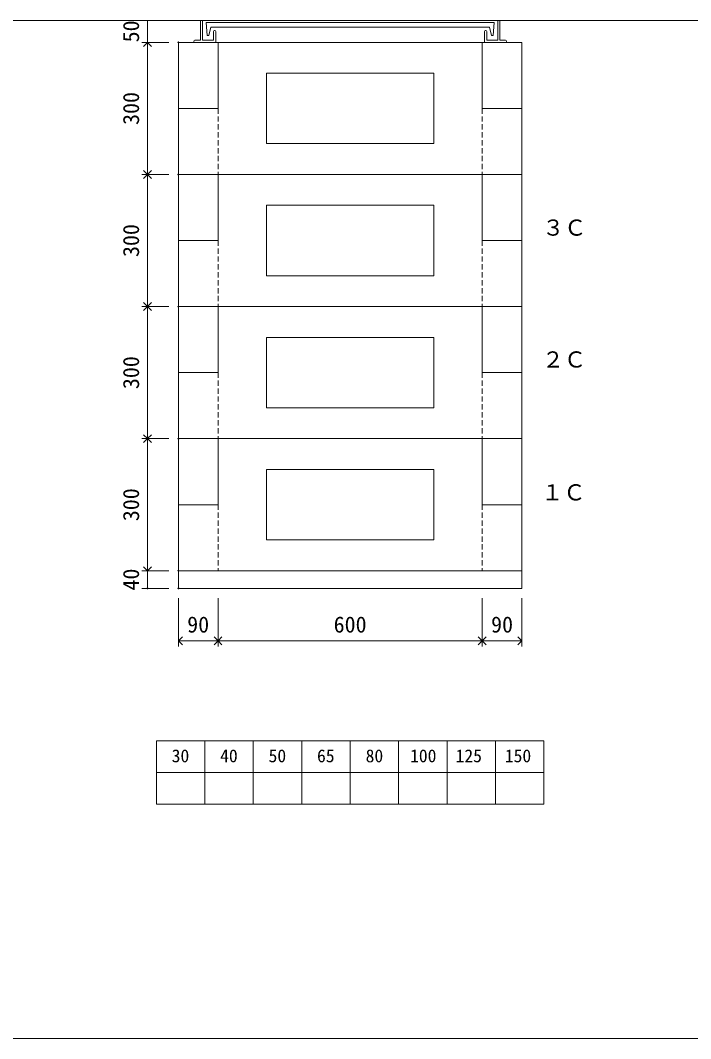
# Model space of a CAD drawing. Units: millimetres, scale not verified. Extents: x -4890 to 18490, y -2289 to 2289.
# Drawn here: x 1846 to 3368, y -1986 to 327 of the extents above; entities that cross this region are included whole.
import ezdxf
from ezdxf.enums import TextEntityAlignment as Align

# ---------------------------------------------------------------- set-up
doc = ezdxf.new("R2010")
doc.units = ezdxf.units.MM
doc.header["$LTSCALE"] = 10
doc.header["$PDMODE"] = 32
doc.header["$PDSIZE"] = 2
for name, pattern in [('DASHED1', [1.8, 1.2, -0.6]), ('USER2', [50.8, 31.75, -6.35, 6.35, -6.35]), ('USER5', [3.185, 0.01, -3.175])]:
    doc.linetypes.add(name, pattern=pattern)
for name, color, linetype, lineweight in [('0-1_Defpoints', 7, 'USER2', 5), ('0-2_waku', 7, 'Continuous', 18), ('0-3_gaikei', 7, 'Continuous', 18), ('0-4_kakure', 7, 'USER5', 18), ('0-5_sunpou', 7, 'Continuous', 5), ('0-8_uchigawa', 6, 'Continuous', 18), ('0-A_futa', 3, 'Continuous', 18), ('0-B_GL', 4, 'Continuous', 18), ('0-D_文字１', 7, 'Continuous', 18)]:
    doc.layers.add(name, color=color, linetype=linetype, lineweight=lineweight)
doc.styles.add('ＭＳ ゴシック', font='')
doc.styles.get('ＭＳ ゴシック').set_extended_font_data('MS Gothic')

# ---------------------------------------------------------------- blocks, each defined once
blk = doc.blocks.new('_Open90')
at = {"layer": '0-5_sunpou'}
blk.add_line((0, 0), (-1, 0), dxfattribs=at)
blk.add_lwpolyline([(-0.5, 0.5), (0, 0), (-0.5, -0.5)], dxfattribs=at)
blk = doc.blocks.new('D75')
at = {"layer": '0-1_Defpoints'}
for p in [(3652.32, 2492.03), (3582.02, 2192.03), (3652.32, 2192.03)]:
    blk.add_point(p, dxfattribs=at)
at = {"layer": '0-5_sunpou'}
for p, q in [((3630.32, 2492.03), (3569.02, 2492.03)), ((3582.02, 2474.03), (3582.02, 2210.03)), ((3630.32, 2192.03), (3569.02, 2192.03))]:
    blk.add_line(p, q, dxfattribs=at)
at = {"layer": '0-5_sunpou', "xscale": 18, "yscale": 18}
for p, rotation in [((3582.02, 2492.03), 90), ((3582.02, 2192.03), 270)]:
    blk.add_blockref('_Open90', p, dxfattribs=dict(at, rotation=rotation))
at = {"layer": '0-5_sunpou', "style": 'ＭＳ ゴシック'}
blk.add_text('300', height=36.66, rotation=90, dxfattribs=at).set_placement((3574.02, 2304.53), align=Align.BOTTOM_LEFT)
blk = doc.blocks.new('D76')
at = {"layer": '0-1_Defpoints'}
for p in [(3652.32, 1592.03), (3582.02, 1292.03), (3652.32, 1292.03)]:
    blk.add_point(p, dxfattribs=at)
at = {"layer": '0-5_sunpou'}
for p, q in [((3630.32, 1592.03), (3569.02, 1592.03)), ((3582.02, 1574.03), (3582.02, 1310.03)), ((3630.32, 1292.03), (3569.02, 1292.03))]:
    blk.add_line(p, q, dxfattribs=at)
at = {"layer": '0-5_sunpou', "xscale": 18, "yscale": 18}
for p, rotation in [((3582.02, 1592.03), 90), ((3582.02, 1292.03), 270)]:
    blk.add_blockref('_Open90', p, dxfattribs=dict(at, rotation=rotation))
at = {"layer": '0-5_sunpou', "style": 'ＭＳ ゴシック'}
blk.add_text('300', height=36.66, rotation=90, dxfattribs=at).set_placement((3574.02, 1404.53), align=Align.BOTTOM_LEFT)
blk = doc.blocks.new('D73')
at = {"layer": '0-1_Defpoints'}
for p in [(3652.32, 2192.03), (3582.02, 1892.03), (3652.32, 1892.03)]:
    blk.add_point(p, dxfattribs=at)
at = {"layer": '0-5_sunpou'}
for p, q in [((3630.32, 2192.03), (3569.02, 2192.03)), ((3582.02, 2174.03), (3582.02, 1910.03)), ((3630.32, 1892.03), (3569.02, 1892.03))]:
    blk.add_line(p, q, dxfattribs=at)
at = {"layer": '0-5_sunpou', "xscale": 18, "yscale": 18}
for p, rotation in [((3582.02, 2192.03), 90), ((3582.02, 1892.03), 270)]:
    blk.add_blockref('_Open90', p, dxfattribs=dict(at, rotation=rotation))
at = {"layer": '0-5_sunpou', "style": 'ＭＳ ゴシック'}
blk.add_text('300', height=36.66, rotation=90, dxfattribs=at).set_placement((3574.02, 2004.53), align=Align.BOTTOM_LEFT)
blk = doc.blocks.new('D66')
at = {"layer": '0-1_Defpoints'}
for p in [(3652.32, 1892.03), (3582.02, 1592.03), (3652.32, 1592.03)]:
    blk.add_point(p, dxfattribs=at)
at = {"layer": '0-5_sunpou'}
for p, q in [((3630.32, 1892.03), (3569.02, 1892.03)), ((3582.02, 1874.03), (3582.02, 1610.03)), ((3630.32, 1592.03), (3569.02, 1592.03))]:
    blk.add_line(p, q, dxfattribs=at)
at = {"layer": '0-5_sunpou', "xscale": 18, "yscale": 18}
for p, rotation in [((3582.02, 1892.03), 90), ((3582.02, 1592.03), 270)]:
    blk.add_blockref('_Open90', p, dxfattribs=dict(at, rotation=rotation))
at = {"layer": '0-5_sunpou', "style": 'ＭＳ ゴシック'}
blk.add_text('300', height=36.66, rotation=90, dxfattribs=at).set_placement((3574.02, 1704.53), align=Align.BOTTOM_LEFT)
blk = doc.blocks.new('D70')
at = {"layer": '0-1_Defpoints'}
for p in [(3652.32, 1292.03), (3582.02, 1252.03), (3652.32, 1252.03)]:
    blk.add_point(p, dxfattribs=at)
at = {"layer": '0-5_sunpou'}
for p, q in [((3630.32, 1292.03), (3569.02, 1292.03)), ((3582.02, 1292.03), (3582.02, 1252.03)), ((3630.32, 1252.03), (3569.02, 1252.03))]:
    blk.add_line(p, q, dxfattribs=at)
at = {"layer": '0-5_sunpou', "style": 'ＭＳ ゴシック'}
blk.add_text('40', height=36.66, rotation=90, dxfattribs=at).set_placement((3574.02, 1247.03), align=Align.BOTTOM_LEFT)

msp = doc.modelspace()

# ---------------------------------------------------------------- linework, layer by layer
at = {"layer": '0-2_waku'}
for p, q in [((2154.9, -1309.47), (2154.9, -1453.47)), ((2154.9, -1309.47), (2154.9, -1453.47)), ((2154.9, -1309.47), (2154.9, -1453.47)), ((2154.9, -1309.47), (2154.9, -1453.47)), ((2154.9, -1309.47), (3034.9, -1309.47)), ((2264.9, -1309.47), (2264.9, -1453.47)), ((2374.9, -1309.47), (2374.9, -1453.47)), ((2374.9, -1309.47), (2374.9, -1453.47)), ((2484.9, -1309.47), (2484.9, -1453.47)), ((2594.9, -1309.47), (2594.9, -1453.47)), ((2704.9, -1309.47), (2704.9, -1453.47)), ((2814.9, -1309.47), (2814.9, -1453.47)), ((2924.9, -1309.47), (2924.9, -1453.47)), ((3034.9, -1309.47), (3034.9, -1453.47)), ((2154.9, -1381.47), (3034.9, -1381.47)), ((2154.9, -1453.47), (3034.9, -1453.47)), ((-1230.1, -1986.14), (4889.9, -1986.14)), ((-1230.1, -1986.14), (4889.9, -1986.14)), ((-1230.1, -1986.14), (4889.9, -1986.14))]:
    msp.add_line(p, q, dxfattribs=at)
at = {"layer": '0-3_gaikei'}
for p, q in [((2984.9, 276.53), (2204.9, 276.53)), ((2204.9, 126.53), (2204.9, 276.53)), ((2294.9, 276.53), (2294.9, 126.53)), ((2894.9, 126.53), (2894.9, 276.53)), ((2984.9, 126.53), (2984.9, 276.53)), ((2204.9, -23.47), (2204.9, 126.53)), ((2204.9, -23.47), (2204.9, 126.53)), ((2294.9, 126.53), (2204.9, 126.53)), ((2984.9, 126.53), (2894.9, 126.53)), ((2984.9, -23.47), (2984.9, 126.53)), ((2984.9, -23.47), (2984.9, 126.53)), ((2984.9, -23.47), (2204.9, -23.47)), ((2984.9, -23.47), (2204.9, -23.47)), ((2984.9, -23.47), (2204.9, -23.47)), ((2204.9, -173.47), (2204.9, -23.47)), ((2894.9, -23.47), (2294.9, -23.47)), ((2294.9, -23.47), (2294.9, -173.47)), ((2894.9, -173.47), (2894.9, -23.47)), ((2984.9, -173.47), (2984.9, -23.47)), ((2204.9, -323.47), (2204.9, -173.47)), ((2204.9, -323.47), (2204.9, -173.47)), ((2294.9, -173.47), (2204.9, -173.47)), ((2984.9, -173.47), (2894.9, -173.47)), ((2984.9, -323.47), (2984.9, -173.47)), ((2984.9, -323.47), (2984.9, -173.47)), ((2984.9, -323.47), (2204.9, -323.47)), ((2984.9, -323.47), (2204.9, -323.47)), ((2204.9, -473.47), (2204.9, -323.47)), ((2894.9, -323.47), (2294.9, -323.47)), ((2294.9, -323.47), (2294.9, -473.47)), ((2894.9, -473.47), (2894.9, -323.47)), ((2984.9, -473.47), (2984.9, -323.47)), ((2204.9, -623.47), (2204.9, -473.47)), ((2204.9, -623.47), (2204.9, -473.47)), ((2294.9, -473.47), (2204.9, -473.47)), ((2984.9, -473.47), (2894.9, -473.47)), ((2984.9, -623.47), (2984.9, -473.47)), ((2984.9, -623.47), (2984.9, -473.47)), ((2984.9, -623.47), (2204.9, -623.47)), ((2984.9, -623.47), (2204.9, -623.47)), ((2894.9, -623.47), (2294.9, -623.47)), ((2894.9, -773.47), (2894.9, -623.47)), ((2204.9, -923.47), (2204.9, -773.47)), ((2984.9, -773.47), (2894.9, -773.47)), ((2984.9, -923.47), (2984.9, -773.47)), ((2984.9, -923.47), (2204.9, -923.47)), ((2984.9, -923.47), (2204.9, -923.47)), ((2984.9, -923.47), (2204.9, -923.47)), ((2204.9, -963.47), (2204.9, -923.47)), ((2984.9, -963.47), (2984.9, -923.47)), ((2984.9, -963.47), (2204.9, -963.47)), ((2984.9, -963.47), (2204.9, -963.47)), ((2984.9, -963.47), (2204.9, -963.47))]:
    msp.add_line(p, q, dxfattribs=at)
for points in [[(2294.9, 276.53), (2294.9, 126.53), (2294.9, 276.53)], [(2294.9, -23.47), (2294.9, -173.47), (2294.9, -23.47)], [(2204.9, -923.47), (2204.9, -773.47), (2204.9, -623.47)], [(2294.9, -623.47), (2294.9, -773.47), (2204.9, -773.47)], [(2294.9, -623.47), (2294.9, -773.47), (2294.9, -623.47)], [(2984.9, -923.47), (2984.9, -773.47), (2984.9, -623.47)]]:
    msp.add_lwpolyline(points, dxfattribs=at)
at = {"layer": '0-4_kakure', "linetype": 'DASHED1', "lineweight": 5}
for p, q in [((2294.9, 126.53), (2294.9, -23.47)), ((2894.9, 126.53), (2894.9, -23.47)), ((2294.9, -173.47), (2294.9, -323.47)), ((2894.9, -173.47), (2894.9, -323.47)), ((2294.9, -473.47), (2294.9, -623.47)), ((2894.9, -473.47), (2894.9, -623.47)), ((2294.9, -773.47), (2294.9, -923.47)), ((2894.9, -773.47), (2894.9, -923.47))]:
    msp.add_line(p, q, dxfattribs=at)
at = {"layer": '0-5_sunpou'}
for p, q in [((2182.9, 326.53), (2121.6, 326.53)), ((2134.6, 326.53), (2134.6, 276.53)), ((2182.9, 276.53), (2121.6, 276.53)), ((2182.9, -23.47), (2121.6, -23.47)), ((2204.9, -985.47), (2204.9, -1095.91)), ((2294.9, -985.47), (2294.9, -1095.91)), ((2294.9, -985.47), (2294.9, -1095.91)), ((2894.9, -985.47), (2894.9, -1095.91)), ((2894.9, -985.47), (2894.9, -1095.91)), ((2984.9, -985.47), (2984.9, -1095.91)), ((2222.9, -1082.91), (2276.9, -1082.91)), ((2312.9, -1082.91), (2876.9, -1082.91)), ((2912.9, -1082.91), (2966.9, -1082.91))]:
    msp.add_line(p, q, dxfattribs=at)
at = {"layer": '0-8_uchigawa'}
for p, q in [((2404.9, 46.53), (2404.9, 206.53)), ((2784.9, 206.53), (2404.9, 206.53)), ((2784.9, 46.53), (2784.9, 206.53)), ((2784.9, 46.53), (2404.9, 46.53)), ((2404.9, -253.47), (2404.9, -93.47)), ((2784.9, -93.47), (2404.9, -93.47)), ((2784.9, -253.47), (2784.9, -93.47)), ((2784.9, -253.47), (2404.9, -253.47)), ((2404.9, -553.47), (2404.9, -393.47)), ((2784.9, -393.47), (2404.9, -393.47)), ((2784.9, -553.47), (2784.9, -393.47)), ((2784.9, -553.47), (2404.9, -553.47)), ((2404.9, -853.47), (2404.9, -693.47)), ((2784.9, -693.47), (2404.9, -693.47)), ((2784.9, -853.47), (2784.9, -693.47)), ((2784.9, -853.47), (2404.9, -853.47))]:
    msp.add_line(p, q, dxfattribs=at)
at = {"layer": '0-A_futa'}
for p, q in [((2254.9, 324.53), (2254.9, 281.53)), ((2256.9, 326.53), (2259.9, 326.53)), ((2259.9, 326.53), (2259.9, 281.53)), ((2929.9, 326.53), (2929.9, 281.53)), ((2929.9, 326.53), (2932.9, 326.53)), ((2934.9, 324.53), (2934.9, 281.53)), ((2267.71, 322.03), (2922.04, 322.03)), ((2267.71, 322.03), (2270.2, 292.03)), ((2278.23, 311.03), (2273.91, 292.03)), ((2278.23, 311.03), (2911.57, 311.03)), ((2284.9, 301.53), (2284.9, 281.53)), ((2286.9, 303.53), (2287.9, 303.53)), ((2289.9, 301.53), (2289.9, 276.53)), ((2899.9, 301.53), (2899.9, 276.53)), ((2902.9, 303.53), (2901.9, 303.53)), ((2904.9, 301.53), (2904.9, 281.53)), ((2911.57, 311.03), (2915.88, 292.03)), ((2922.04, 322.03), (2919.79, 292.03)), ((2239.9, 279.53), (2239.9, 278.53)), ((2241.9, 281.53), (2254.9, 281.53)), ((2259.9, 281.53), (2284.9, 281.53)), ((2270.2, 292.03), (2273.91, 292.03)), ((2929.9, 281.53), (2904.9, 281.53)), ((2919.79, 292.03), (2915.88, 292.03)), ((2947.9, 281.53), (2934.9, 281.53)), ((2949.9, 279.53), (2949.9, 278.53)), ((2289.9, 276.53), (2241.9, 276.53)), ((2899.9, 276.53), (2947.9, 276.53))]:
    msp.add_line(p, q, dxfattribs=at)
for centre, start, end in [((2256.9, 324.53), 90, 180), ((2932.9, 324.53), 0, 90), ((2286.9, 301.53), 90, 180), ((2287.9, 301.53), 0, 90), ((2901.9, 301.53), 90, 180), ((2902.9, 301.53), 0, 90), ((2241.9, 279.53), 90, 180), ((2241.9, 278.53), 180, 270), ((2947.9, 279.53), 0, 90), ((2947.9, 278.53), 270, 0)]:
    msp.add_arc(centre, 2, start, end, dxfattribs=at)
at = {"layer": '0-B_GL'}
msp.add_line((-1230.1, 326.53), (4889.9, 326.53), dxfattribs=at)
msp.add_line((-1230.1, 326.53), (4889.9, 326.53), dxfattribs=at)

# ---------------------------------------------------------------- block references
at = {"layer": '0-5_sunpou'}
for name in ['D75', 'D73', 'D66', 'D76', 'D70']:
    msp.add_blockref(name, (-1447.42, -2215.5), dxfattribs=at)
at = {"layer": '0-5_sunpou', "xscale": 18, "yscale": 18, "rotation": 180}
for p in [(2204.9, -1082.91), (2294.9, -1082.91), (2894.9, -1082.91)]:
    msp.add_blockref('_Open90', p, dxfattribs=at)
at = {"layer": '0-5_sunpou', "xscale": 18, "yscale": 18}
for p in [(2294.9, -1082.91), (2894.9, -1082.91), (2984.9, -1082.91)]:
    msp.add_blockref('_Open90', p, dxfattribs=at)

# ---------------------------------------------------------------- texts
at = {"layer": '0-5_sunpou', "style": 'ＭＳ ゴシック'}
msp.add_text('50', height=36.66, rotation=90, dxfattribs=at).set_placement((2126.6, 276.53), align=Align.BOTTOM_LEFT)
for s, p in [('90', (2224.9, -1074.91)), ('600', (2557.4, -1074.91)), ('90', (2914.9, -1074.91))]:
    msp.add_text(s, height=36.66, dxfattribs=at).set_placement(p, align=Align.BOTTOM_LEFT)
at = {"layer": '0-D_文字１', "style": 'ＭＳ ゴシック'}
for s, height, p in [('３Ｃ', 36.66, (3031.07, -173.48)), ('２Ｃ', 36.66, (3030.44, -472.91)), ('１Ｃ', 36.66, (3029.12, -774.78)), ('30', 29.33, (2189.67, -1367.29)), ('40', 29.33, (2299.67, -1367.29)), ('50', 29.33, (2409.67, -1367.29)), ('65', 29.33, (2519.67, -1367.29)), ('80', 29.33, (2630.08, -1367.29)), ('100', 29.33, (2730.95, -1367.29)), ('125', 29.33, (2834.34, -1367.29)), ('150', 29.33, (2946.1, -1367.29))]:
    msp.add_text(s, height=height, dxfattribs=at).set_placement(p, align=Align.BOTTOM_LEFT)

doc.saveas('drawing.dxf')
